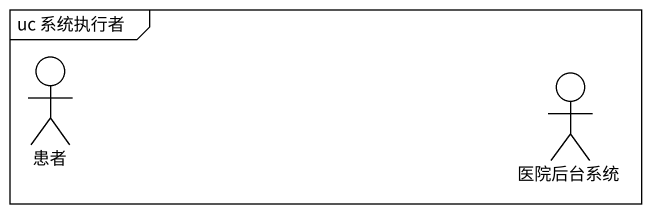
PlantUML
@startuml
mainframe uc 系统执行者
actor 患者
actor 医院后台系统
@enduml
